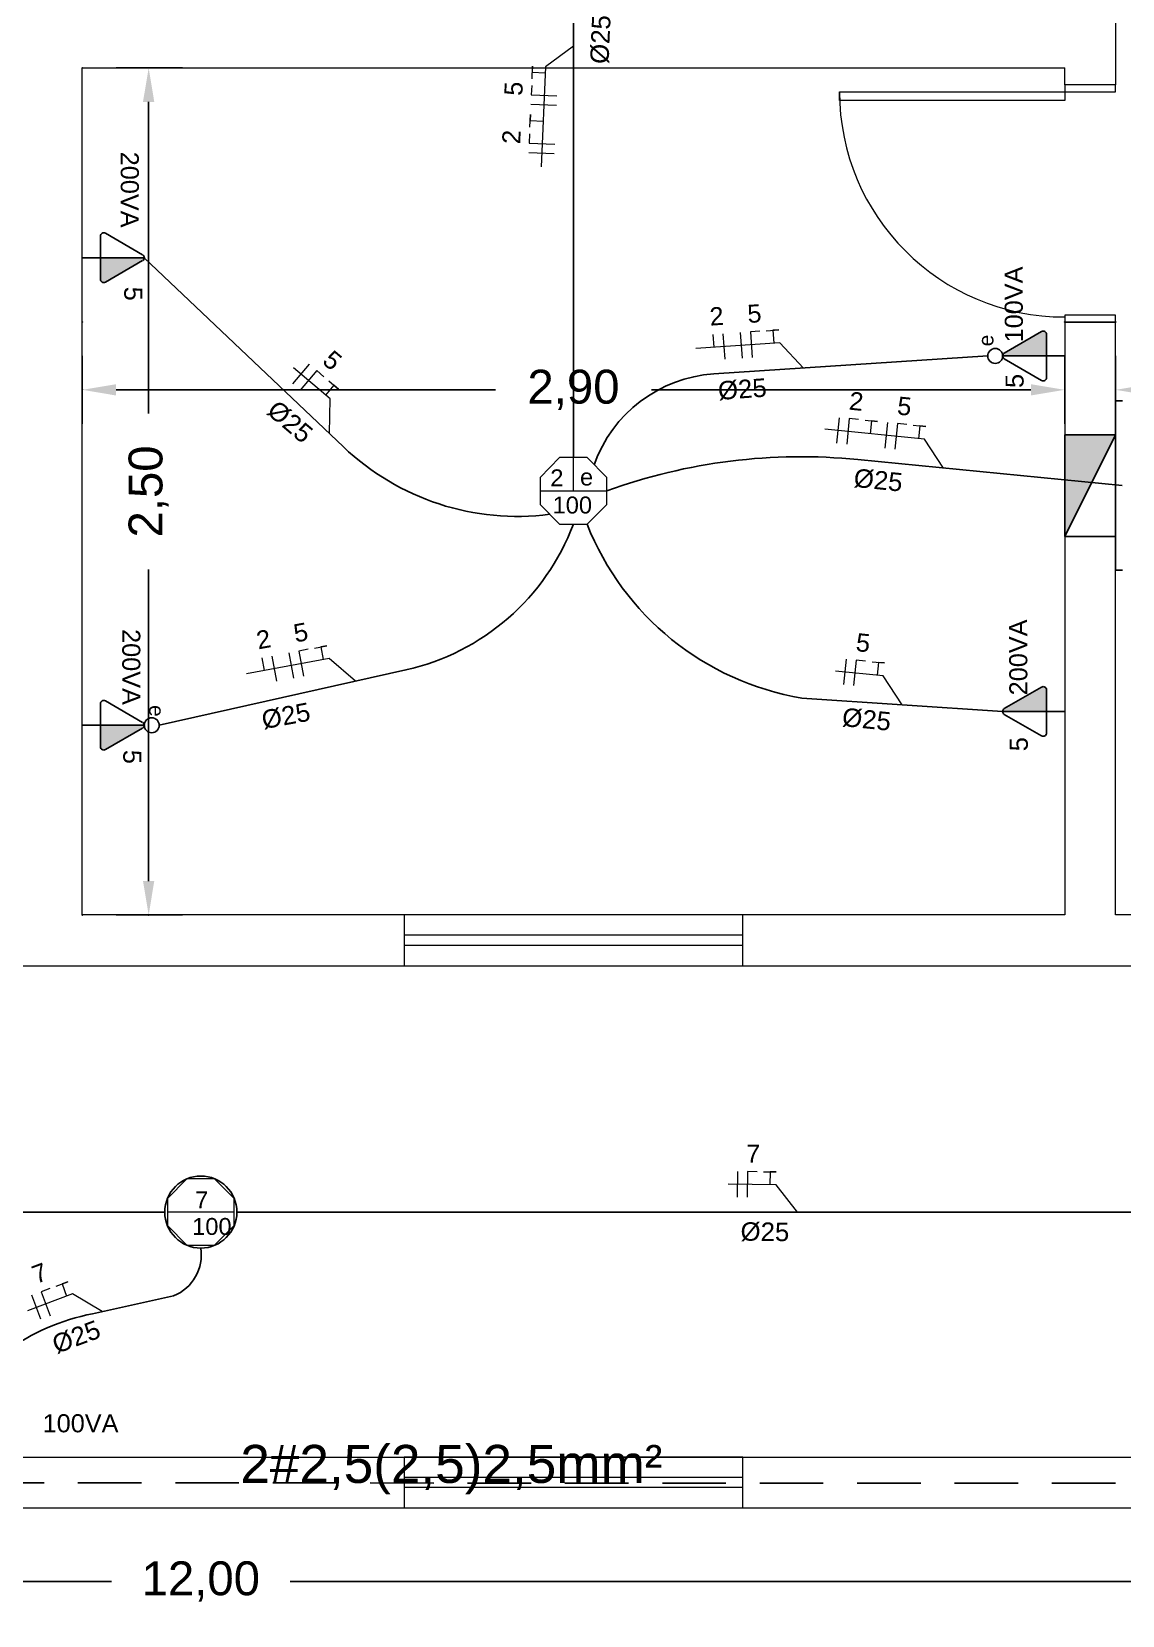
# Model space of a CAD drawing. Header units: millimetres. Extents: x 53 to 176, y -29 to 32.
# Drawn here: x 67.272 to 70.491, y 21.507 to 26.182 of the extents above; entities that cross this region are included whole.
import ezdxf

# ---------------------------------------------------------------- set-up
doc = ezdxf.new("R2010")
doc.units = ezdxf.units.MM
doc.linetypes.add('HIDDEN', pattern=[0.375, 0.25, -0.125])
doc.layers.get('0').update_dxf_attribs({"lineweight": 30})
for name, color, linetype in [('1 - Circuitos', 7, 'Continuous'), ('12 - Divisão dos circuitos', 7, 'Continuous'), ('5 - Identificadores', 7, 'Continuous'), ('7 - Eletroduto', 6, 'Continuous'), ('8 - Pontos de luz', 5, 'Continuous'), ('Pontos de iluminação', 5, 'Continuous'), ('Pontos de Tomadas', 240, 'Continuous')]:
    doc.layers.add(name, color=color, linetype=linetype)
for name, color, linetype, lineweight in [('19 - Diametros', 10, 'Continuous', 18), ('2 - Cotas', 242, 'Continuous', 9), ('4 - Edificação', 8, 'Continuous', 20), ('Portas', 251, 'Continuous', 9)]:
    doc.layers.add(name, color=color, linetype=linetype, lineweight=lineweight)
doc.styles.add('Arial0', font='arial.ttf', dxfattribs={"height": 3.14658})
doc.styles.add('SEACAD_Arial', font='arial.ttf')
doc.styles.get("Standard").update_dxf_attribs({"font": 'arial.ttf'})
doc.dimstyles.new('ISO-25', dxfattribs={"dimtxt": 0.1, "dimasz": 0.1, "dimexe": 0.1, "dimexo": 0.1, "dimgap": 0.1, "dimtad": 0, "dimzin": 1, "dimtxsty": 'Standard', "dimcen": 0.1, "dimadec": 0, "dimazin": 0, "dimtfac": 1, "dimtmove": 0, "dimatfit": 3, "dimfxl": 1, "dimarcsym": 0})
pattern_1 = [(0, (0, 0), (0, 6.985), [5.08, -1.905]), (90, (0, 0), (-6.985, 4e-16), [5.08, -1.905])]

# ---------------------------------------------------------------- blocks, each defined once
blk = doc.blocks.new('*D24')
at = {"layer": '12 - Divisão dos circuitos', "color": 0, "transparency": 16777216}
for p in [(67.4208, 25.3244), (70.3208, 25.3244), (67.4208, 25.1244)]:
    blk.add_point(p, dxfattribs=at)
at = {"layer": '2 - Cotas', "color": 0, "lineweight": -2, "transparency": 16777216}
for p, q in [((67.4208, 25.2244), (67.4208, 25.0244)), ((70.3208, 25.2244), (70.3208, 25.0244)), ((67.5208, 25.1244), (68.6403, 25.1244)), ((70.2208, 25.1244), (69.1014, 25.1244))]:
    blk.add_line(p, q, dxfattribs=at)
at = {"layer": '2 - Cotas', "color": 0, "transparency": 16777216}
for points in [[(67.5208, 25.141), (67.5208, 25.1077), (67.4208, 25.1244)], [(70.2208, 25.141), (70.2208, 25.1077), (70.3208, 25.1244)]]:
    blk.add_solid(points, dxfattribs=at)
at = {"layer": '2 - Cotas', "color": 0, "transparency": 16777216, "insert": (68.8708, 25.1244), "char_height": 0.1, "attachment_point": 5}
blk.add_mtext('2,90', dxfattribs=at)
blk = doc.blocks.new('*D7')
at = {"layer": '12 - Divisão dos circuitos', "color": 0, "transparency": 16777216}
for p in [(67.4208, 26.0744), (67.4208, 23.5744), (67.6169, 23.5744)]:
    blk.add_point(p, dxfattribs=at)
at = {"layer": '2 - Cotas', "color": 0, "lineweight": -2, "transparency": 16777216}
for p, q in [((67.5208, 26.0744), (67.7169, 26.0744)), ((67.6169, 25.9744), (67.6169, 25.0549)), ((67.6169, 23.6744), (67.6169, 24.5938)), ((67.5208, 23.5744), (67.7169, 23.5744))]:
    blk.add_line(p, q, dxfattribs=at)
at = {"layer": '2 - Cotas', "color": 0, "transparency": 16777216}
for points in [[(67.6002, 25.9744), (67.6335, 25.9744), (67.6169, 26.0744)], [(67.6002, 23.6744), (67.6335, 23.6744), (67.6169, 23.5744)]]:
    blk.add_solid(points, dxfattribs=at)
at = {"layer": '2 - Cotas', "color": 0, "transparency": 16777216, "insert": (67.6169, 24.8244), "char_height": 0.1, "attachment_point": 5, "rotation": 90}
blk.add_mtext('2,50', dxfattribs=at)
blk = doc.blocks.new('*D13')
at = {"layer": '12 - Divisão dos circuitos', "color": 0, "transparency": 16777216}
for p in [(70.4708, 25.3244), (73.7708, 25.3244), (73.7708, 25.1244)]:
    blk.add_point(p, dxfattribs=at)
at = {"layer": '2 - Cotas', "color": 0, "lineweight": -2, "transparency": 16777216}
for p, q in [((70.4708, 25.2244), (70.4708, 25.0244)), ((73.7708, 25.2244), (73.7708, 25.0244)), ((70.5708, 25.1244), (71.8912, 25.1244)), ((73.6708, 25.1244), (72.3505, 25.1244))]:
    blk.add_line(p, q, dxfattribs=at)
at = {"layer": '2 - Cotas', "color": 0, "transparency": 16777216}
for points in [[(70.5708, 25.141), (70.5708, 25.1077), (70.4708, 25.1244)], [(73.6708, 25.141), (73.6708, 25.1077), (73.7708, 25.1244)]]:
    blk.add_solid(points, dxfattribs=at)
at = {"layer": '2 - Cotas', "color": 0, "transparency": 16777216, "insert": (72.1208, 25.1244), "char_height": 0.1, "attachment_point": 5}
blk.add_mtext('3,30', dxfattribs=at)
blk = doc.blocks.new('*D75')
at = {"layer": '12 - Divisão dos circuitos', "color": 0, "transparency": 16777216}
for p in [(61.7708, 22.9744), (73.7708, 22.9744), (73.7708, 21.6073)]:
    blk.add_point(p, dxfattribs=at)
at = {"layer": '2 - Cotas', "color": 0, "lineweight": -2, "transparency": 16777216}
for p, q in [((61.7708, 22.8744), (61.7708, 21.5073)), ((73.7708, 22.8744), (73.7708, 21.5073)), ((61.8708, 21.6073), (67.507, 21.6073)), ((73.6708, 21.6073), (68.0347, 21.6073))]:
    blk.add_line(p, q, dxfattribs=at)
at = {"layer": '2 - Cotas', "color": 0, "transparency": 16777216}
for points in [[(61.8708, 21.624), (61.8708, 21.5907), (61.7708, 21.6073)], [(73.6708, 21.624), (73.6708, 21.5907), (73.7708, 21.6073)]]:
    blk.add_solid(points, dxfattribs=at)
at = {"layer": '2 - Cotas', "color": 0, "transparency": 16777216, "insert": (67.7708, 21.6073), "char_height": 0.1, "attachment_point": 5}
blk.add_mtext('12,00', dxfattribs=at)
blk = doc.blocks.new('ponto de luz')
at = {"color": 5, "linetype": 'Continuous', "lineweight": 15, "true_color": 0x000005}
blk.add_lwpolyline([(63.6396, -13.7603), (63.5583, -13.7603), (63.5009, -13.8188), (63.5009, -13.8984), (63.5583, -13.9569), (63.6396, -13.9569), (63.698, -13.8984), (63.698, -13.8188)], close=True, dxfattribs=at)
for points in [[(63.5995, -13.8589), (63.5995, -13.7603), (63.5995, -13.7603)], [(63.698, -13.8589), (63.5009, -13.8589), (63.5009, -13.8589)]]:
    blk.add_lwpolyline(points, dxfattribs=at)
at = {"layer": '1 - Circuitos'}
blk.add_attdef('N', (63.5309, -13.8452), '', height=0.05, dxfattribs=at)
at = {"layer": '5 - Identificadores', "flags": 4}
for tag, p in [('R', (63.6187, -13.8426)), ('S', (63.5376, -13.9254))]:
    blk.add_attdef(tag, p, '', height=0.05, dxfattribs=at)
blk = doc.blocks.new('Sensor')
at = {"color": 5, "linetype": 'Continuous', "lineweight": 15, "true_color": 0x000005}
blk.add_lwpolyline([(63.6396, -14.1566), (63.5583, -14.1566), (63.5009, -14.215), (63.5009, -14.2947), (63.5583, -14.3531), (63.6396, -14.3531), (63.698, -14.2947), (63.698, -14.215)], close=True, dxfattribs=at)
blk.add_lwpolyline([(63.698, -14.2551), (63.5009, -14.2551), (63.5009, -14.2551)], dxfattribs=at)
at = {"layer": '8 - Pontos de luz'}
blk.add_circle((63.5995, -14.2551), 0.1064, dxfattribs=at)
at = {"layer": '5 - Identificadores'}
for tag, p in [('N', (63.5826, -14.2443)), ('S', (63.5739, -14.3226))]:
    blk.add_attdef(tag, p, '', height=0.05, dxfattribs=at)

msp = doc.modelspace()

# ---------------------------------------------------------------- hatches: boundary and pattern name
at = {"layer": '7 - Eletroduto'}
h = msp.add_hatch(color=256, dxfattribs=at)
h.dxf.hatch_style = 1
h.paths.add_polyline_path([(70.3208, 24.9917), (70.3208, 24.6917), (70.4708, 24.9917)])
at = {"layer": 'Pontos de Tomadas'}
h = msp.add_hatch(color=256, dxfattribs=at)
h.dxf.hatch_style = 1
h.paths.add_polyline_path([(67.5992, 25.5059, 0.268035), (67.6041, 25.5144), (67.4745, 25.5144), (67.4745, 25.4508, 0.577243), (67.4891, 25.4424)])
h = msp.add_hatch(color=256, dxfattribs=at)
h.dxf.hatch_style = 1
h.paths.add_polyline_path([(70.1424, 25.2328, 0.268035), (70.1375, 25.2244), (70.2672, 25.2244), (70.2672, 25.2879, 0.577243), (70.2526, 25.2964)])
h = msp.add_hatch(dxfattribs=at)
h.set_pattern_fill('ANGLE', color=256)
h.set_pattern_definition(pattern_1)
h.paths.add_polyline_path([(70.1375, 25.2244, 1), (70.0935, 25.2244, 1)])
h = msp.add_hatch(dxfattribs=at)
h.set_pattern_fill('ANGLE', color=256)
h.set_pattern_definition(pattern_1)
h.paths.add_polyline_path([(70.1375, 25.2244, 1), (70.0935, 25.2244, 1)])
h = msp.add_hatch(color=256, dxfattribs=at)
h.dxf.hatch_style = 1
h.paths.add_polyline_path([(70.1424, 24.1835, 0.268035), (70.1375, 24.175), (70.2672, 24.175), (70.2672, 24.2386, 0.577243), (70.2526, 24.247)])
h = msp.add_hatch(color=256, dxfattribs=at)
h.dxf.hatch_style = 1
h.paths.add_polyline_path([(67.5992, 24.1259, 0.268035), (67.6041, 24.1344), (67.4745, 24.1344), (67.4745, 24.0708, 0.577243), (67.4891, 24.0624)])
h = msp.add_hatch(dxfattribs=at)
h.set_pattern_fill('ANGLE', color=256)
h.set_pattern_definition(pattern_1)
h.paths.add_polyline_path([(67.6041, 24.1344, 1), (67.6481, 24.1344, 1)])
h = msp.add_hatch(dxfattribs=at)
h.set_pattern_fill('ANGLE', color=256)
h.set_pattern_definition(pattern_1)
h.paths.add_polyline_path([(67.6041, 24.1344, 1), (67.6481, 24.1344, 1)])

# ---------------------------------------------------------------- linework, layer by layer
at = {"layer": '1 - Circuitos', "color": 5, "linetype": 'Continuous', "lineweight": 15, "true_color": 0x000005}
for points in [[(68.8704, 26.1386), (68.7882, 26.0778), (68.775, 25.7824)], [(69.5494, 25.1887), (69.4797, 25.2633), (69.2321, 25.2459)], [(68.1503, 24.9953), (68.1526, 25.0975), (68.0448, 25.1891)], [(69.9629, 24.893), (69.9068, 24.9784), (69.6126, 25.0083)], [(68.2278, 24.2649), (68.15, 24.3312), (67.906, 24.286)], [(69.8412, 24.1949), (69.7851, 24.2803), (69.6443, 24.2944)], [(69.532, 22.6976), (69.4686, 22.7778), (69.3272, 22.7796)], [(67.4797, 22.404), (67.3917, 22.4558), (67.2591, 22.4063)]]:
    msp.add_lwpolyline(points, dxfattribs=at)
at = {"layer": '1 - Circuitos', "color": 7, "linetype": 'Continuous', "lineweight": 15, "true_color": 0x000007}
for points in [[(68.7484, 26.0425), (68.7501, 26.0796), (68.7493, 26.0616), (68.7874, 26.0599)], [(68.7476, 26.0231), (68.7463, 25.9954), (68.8219, 25.992)], [(68.8206, 25.9633), (68.745, 25.9666), (68.745, 25.9666)], [(68.7421, 25.8999), (68.7437, 25.9369), (68.7429, 25.9189), (68.7811, 25.9172)], [(68.7412, 25.8804), (68.74, 25.8527), (68.8155, 25.8494)], [(68.8142, 25.8206), (68.7387, 25.8239), (68.7387, 25.8239)], [(69.2856, 25.2501), (69.283, 25.2878), (69.283, 25.2878)], [(69.3184, 25.2145), (69.3131, 25.2899), (69.3131, 25.2899)], [(69.3695, 25.2181), (69.3642, 25.2935), (69.3642, 25.2935)], [(69.4206, 25.2974), (69.393, 25.2955), (69.3983, 25.2201)], [(69.44, 25.2988), (69.477, 25.3014), (69.4591, 25.3001), (69.4617, 25.2621)], [(68.0422, 25.1421), (68.0912, 25.1998), (68.0912, 25.1998)], [(68.1342, 25.1632), (68.1131, 25.1811), (68.0642, 25.1235)], [(68.1491, 25.1506), (68.1773, 25.1266), (68.1636, 25.1382), (68.1389, 25.1091)], [(69.6485, 24.967), (69.6561, 25.0422), (69.6561, 25.0422)], [(69.7124, 25.0365), (69.6848, 25.0393), (69.6772, 24.9641)], [(69.7317, 25.0346), (69.7686, 25.0308), (69.7507, 25.0326), (69.7469, 24.9947)], [(69.7906, 24.9526), (69.7982, 25.0278), (69.7982, 25.0278)], [(69.8545, 25.0221), (69.8269, 25.0249), (69.8193, 24.9497)], [(69.8738, 25.0201), (69.9107, 25.0164), (69.8928, 25.0182), (69.889, 24.9802)], [(68.0875, 24.3585), (68.0603, 24.3534), (68.074, 24.2791)], [(68.1066, 24.362), (68.1431, 24.3688), (68.1254, 24.3655), (68.1324, 24.328)], [(67.9587, 24.2962), (67.9518, 24.3333), (67.9518, 24.3333)], [(67.9953, 24.2645), (67.9815, 24.3388), (67.9815, 24.3388)], [(68.0457, 24.2738), (68.0319, 24.3482), (68.0319, 24.3482)], [(69.6688, 24.2543), (69.6764, 24.3296), (69.6764, 24.3296)], [(69.7326, 24.3239), (69.7051, 24.3267), (69.6975, 24.2515)], [(69.752, 24.322), (69.7889, 24.3183), (69.771, 24.3201), (69.7672, 24.2821)], [(69.3551, 22.7418), (69.3561, 22.8174), (69.3561, 22.8174)], [(69.4126, 22.8167), (69.3849, 22.817), (69.3839, 22.7414)], [(69.4321, 22.8164), (69.4691, 22.8159), (69.4511, 22.8162), (69.4507, 22.778)], [(67.3436, 22.4786), (67.3783, 22.4916), (67.3615, 22.4853), (67.3748, 22.4495)], [(67.2989, 22.3812), (67.2724, 22.452), (67.2724, 22.452)], [(67.3254, 22.4718), (67.2994, 22.4621), (67.3259, 22.3913)]]:
    msp.add_lwpolyline(points, dxfattribs=at)
at = {"layer": '4 - Edificação'}
for p, q in [((70.4708, 26.2744), (70.4708, 26.0244)), ((67.4208, 23.5744), (67.4208, 26.0744)), ((67.4208, 26.0744), (70.3208, 26.0744)), ((70.3208, 26.0244), (70.3208, 26.0744)), ((70.4708, 26.0244), (70.3208, 26.0244)), ((70.4708, 25.3244), (70.3208, 25.3244)), ((70.3208, 25.3244), (70.3208, 23.5744)), ((70.4708, 23.5744), (70.4708, 25.3244)), ((70.3208, 23.5744), (67.4208, 23.5744)), ((70.5408, 23.5744), (70.4708, 23.5744)), ((63.6208, 23.4244), (70.5408, 23.4244)), ((61.6708, 21.9744), (73.7708, 21.9744)), ((55.6708, 21.8244), (80.4208, 21.8244))]:
    msp.add_line(p, q, dxfattribs=at)
at = {"layer": '4 - Edificação', "color": 252}
msp.add_lwpolyline([(53.5708, 21.8244), (80.5708, 21.8244), (80.5708, 29.8244), (53.5708, 29.8244)], close=True, dxfattribs=at)
at = {"layer": '7 - Eletroduto'}
for p, q in [((70.4708, 24.9917), (70.4708, 25.0917)), ((70.4708, 25.0917), (70.4908, 25.0917)), ((70.3208, 24.6917), (70.3208, 24.9917)), ((70.3208, 24.9917), (70.4708, 24.9917)), ((70.4708, 24.9917), (70.3208, 24.6917)), ((70.4708, 24.9917), (70.4708, 24.6917)), ((70.4708, 24.6917), (70.3208, 24.6917)), ((70.4708, 24.6917), (70.4708, 24.5917)), ((70.4708, 24.5917), (70.4908, 24.5917)), ((64.8772, 22.6976), (67.6644, 22.6976)), ((67.8772, 22.6976), (70.6644, 22.6976))]:
    msp.add_line(p, q, dxfattribs=at)
at = {"layer": '7 - Eletroduto', "linetype": 'HIDDEN', "ltscale": 0.75}
msp.add_line((62.8082, 21.8994), (71.1477, 21.8972), dxfattribs=at)
at = {"layer": '7 - Eletroduto'}
msp.add_lwpolyline([(68.8704, 24.9244), (68.8704, 27.3528)], dxfattribs=at)
for points in [[(67.6041, 25.5144), (68.1918, 24.9558, 0.226052), (68.801, 24.7571, -0.492132)], [(70.0935, 25.2244), (69.2847, 25.1713, 0.300964), (68.9322, 24.9032, 4.373935)], [(70.4907, 24.8416), (69.7103, 24.9185, 0.112765), (68.9695, 24.8261, -1.427404)], [(67.6481, 24.1344), (68.3761, 24.2977, 0.252993), (68.8704, 24.7278, -0.692834)], [(70.1375, 24.175), (69.5449, 24.2148, -0.263295), (68.911, 24.7278, -0.369261)], [(67.1958, 22.2873, -0.103839), (67.4511, 22.3976), (67.6907, 22.4506, 0.348968), (67.7708, 22.5912, 17.605746)]]:
    msp.add_lwpolyline(points, format="xyb", dxfattribs=at)
at = {"layer": 'Pontos de Tomadas'}
for p, q in [((67.4745, 25.5779), (67.4745, 25.4508)), ((67.4891, 25.5864), (67.5992, 25.5228)), ((67.5992, 25.5228), (67.4891, 25.5864)), ((67.5992, 25.5228), (67.4891, 25.5864)), ((67.4745, 25.5144), (67.4208, 25.5144)), ((67.4745, 25.5144), (67.6041, 25.5144)), ((67.4891, 25.4424), (67.5992, 25.5059)), ((70.2526, 25.2964), (70.1424, 25.2328)), ((70.2672, 25.1608), (70.2672, 25.2879)), ((70.2672, 25.2244), (70.1375, 25.2244)), ((70.2526, 25.1524), (70.1424, 25.2159)), ((70.1424, 25.2159), (70.2526, 25.1524)), ((70.1424, 25.2159), (70.2526, 25.1524)), ((70.2672, 25.2244), (70.3208, 25.2244)), ((70.2526, 24.247), (70.1424, 24.1835)), ((70.2672, 24.1115), (70.2672, 24.2386)), ((67.4745, 24.1979), (67.4745, 24.0708)), ((67.4891, 24.2064), (67.5992, 24.1428)), ((67.5992, 24.1428), (67.4891, 24.2064)), ((67.5992, 24.1428), (67.4891, 24.2064)), ((70.2672, 24.175), (70.1375, 24.175)), ((70.2526, 24.103), (70.1424, 24.1666)), ((70.1424, 24.1666), (70.2526, 24.103)), ((70.1424, 24.1666), (70.2526, 24.103)), ((70.2672, 24.175), (70.3208, 24.175)), ((67.4745, 24.1344), (67.4208, 24.1344)), ((67.4745, 24.1344), (67.6041, 24.1344)), ((67.4891, 24.0624), (67.5992, 24.1259))]:
    msp.add_line(p, q, dxfattribs=at)
for centre in [(70.1155, 25.2244), (67.6261, 24.1344)]:
    msp.add_circle(centre, 0.022, dxfattribs=at)
for centre, start, end in [((67.4842, 25.5779), 60.0184, 180), ((67.5944, 25.5144), 299.9816, 60.0184), ((67.4842, 25.4508), 180, 299.9816), ((70.2575, 25.2879), 0, 119.9816), ((70.1473, 25.2244), 119.9816, 240.0184), ((70.2575, 25.1608), 240.0184, 0), ((70.2575, 24.2386), 0, 119.9816), ((67.4842, 24.1979), 60.0184, 180), ((70.1473, 24.175), 119.9816, 240.0184), ((67.5944, 24.1344), 299.9816, 60.0184), ((70.2575, 24.1115), 240.0184, 0), ((67.4842, 24.0708), 180, 299.9816)]:
    msp.add_arc(centre, 0.00975, start, end, dxfattribs=at)
at = {"layer": 'Portas'}
for p, q in [((69.3708, 23.5144), (68.3708, 23.5144)), ((69.3708, 23.4844), (68.3708, 23.4844)), ((69.3708, 21.9144), (68.3708, 21.9144)), ((69.3708, 21.8844), (68.3708, 21.8844))]:
    msp.add_line(p, q, dxfattribs=at)
for points in [[(70.3208, 26.0044), (70.3208, 25.9781), (69.6558, 25.9781), (69.6558, 26.0044)], [(70.3208, 26.0044), (70.4708, 26.0044), (70.4708, 26.0244), (70.3208, 26.0244)], [(70.3208, 25.3244), (70.4708, 25.3244), (70.4708, 25.3444), (70.3208, 25.3444)], [(69.3708, 23.5744), (68.3708, 23.5744), (68.3708, 23.4244), (69.3708, 23.4244)], [(69.3708, 21.9744), (68.3708, 21.9744), (68.3708, 21.8244), (69.3708, 21.8244)]]:
    msp.add_lwpolyline(points, close=True, dxfattribs=at)
msp.add_arc((70.3208, 26.0044), 0.665, 180, 270, dxfattribs=at)

# ---------------------------------------------------------------- block references
at = {"layer": 'Pontos de iluminação', "color": 2}
ref = msp.add_blockref('ponto de luz', (5.2715, 38.6847), dxfattribs=at)
ref.add_attrib('S', '100', (68.8091, 24.7594), dxfattribs={"layer": '5 - Identificadores', "height": 0.05})
ref.add_attrib('R', 'e', (68.8901, 24.8421), dxfattribs={"layer": '5 - Identificadores', "height": 0.05})
ref.add_attrib('N', '2', (68.8024, 24.8396), dxfattribs={"layer": '1 - Circuitos', "height": 0.05})
at = {"layer": 'Pontos de iluminação'}
msp.add_blockref('Sensor', (4.1714, 36.9527), dxfattribs=at).add_auto_attribs({'S': '100', 'N': '7'})

# ---------------------------------------------------------------- texts
at = {"layer": '19 - Diametros', "color": 1, "true_color": 0x000001, "style": 'Arial0'}
for rotation, p in [(87.4456, (68.9741, 26.0853)), (4.0136, (69.2993, 25.0945)), (319.6441, (67.9621, 25.0564)), (354.2039, (69.6961, 24.8383)), (10.4996, (67.9562, 24.1226)), (354.284, (69.6618, 24.1323)), (359.2762, (69.3636, 22.6133)), (20.478, (67.3452, 22.2789))]:
    msp.add_text('Ø25', height=0.05451, rotation=rotation, dxfattribs=at).set_placement(p)
at = {"layer": '5 - Identificadores', "color": 7, "style": 'Arial0'}
for s, height, rotation, p in [('5', 0.0534, 87.4071, (68.7197, 25.9914)), ('2', 0.0534, 87.4071, (68.7133, 25.8487)), ('200VA', 0.05338, 270, (67.5345, 25.8272)), ('100VA', 0.05338, 90.2464, (70.1975, 25.2646)), ('5', 0.0534, 270, (67.5447, 25.4287)), ('5', 0.0534, 319.6056, (68.1263, 25.2047)), ('5', 0.0534, 90.2464, (70.1995, 25.13)), ('2', 0.0534, 354.1654, (69.6823, 25.0662)), ('5', 0.0534, 354.1654, (69.8244, 25.0518)), ('200VA', 0.05338, 90.2464, (70.2107, 24.2229)), ('200VA', 0.05338, 270, (67.5389, 24.4183)), ('5', 0.0534, 354.2455, (69.7025, 24.3535)), ('5', 0.0534, 90.2464, (70.2119, 24.0579)), ('5', 0.0534, 270, (67.542, 24.0618)), ('7', 0.0534, 359.2377, (69.38, 22.8435)), ('7', 0.0534, 20.4395, (67.2852, 22.485))]:
    msp.add_text(s, height=height, rotation=rotation, dxfattribs=at).set_placement(p)
at = {"layer": '5 - Identificadores', "color": 7, "true_color": 0x000007, "style": 'Arial0'}
for s, rotation, p in [('2', 4.0136, (69.2745, 25.3137)), ('5', 4.0136, (69.3859, 25.3215)), ('2', 10.4996, (67.9405, 24.3581)), ('5', 10.4996, (68.0503, 24.3785))]:
    msp.add_text(s, height=0.0534, rotation=rotation, dxfattribs=at).set_placement(p)
at = {"layer": '5 - Identificadores', "style": 'SEACAD_Arial'}
for rotation, p in [(89.1308, (70.11, 25.2526)), (270, (67.6185, 24.1938))]:
    msp.add_text('e', height=0.044, rotation=rotation, dxfattribs=at).set_placement(p)
at = {"layer": '5 - Identificadores', "color": 7, "style": 'Arial0'}
msp.add_text('100VA', height=0.05338, dxfattribs=at).set_placement((67.304, 22.0475))
at = {"layer": '5 - Identificadores', "color": 7, "true_color": 0x000007, "style": 'Arial0'}
msp.add_text('2#2,5(2,5)2,5mm²', height=0.112236, dxfattribs=at).set_placement((67.8874, 21.8981))

# ---------------------------------------------------------------- dimensions: what is measured, and where the dimension line sits
at = {"layer": '2 - Cotas'}
dim = msp.add_linear_dim(base=(67.6169, 23.5744), p1=(67.4208, 26.0744), p2=(67.4208, 23.5744), angle=90, dimstyle='ISO-25', dxfattribs=at)
dim.commit()
dim.dimension.update_dxf_attribs({"geometry": '*D7', "text_midpoint": (67.6169, 24.8244)})
for base, p1, p2, picture, middle in [((67.4208, 25.1244), (70.3208, 25.3244), (67.4208, 25.3244), '*D24', (68.8708, 25.1244)), ((73.7708, 25.1244), (70.4708, 25.3244), (73.7708, 25.3244), '*D13', (72.1208, 25.1244)), ((73.7708, 21.6073), (61.7708, 22.9744), (73.7708, 22.9744), '*D75', (67.7708, 21.6073))]:
    dim = msp.add_linear_dim(base=base, p1=p1, p2=p2, dimstyle='ISO-25', dxfattribs=at)
    dim.commit()
    dim.dimension.update_dxf_attribs({"geometry": picture, "text_midpoint": middle})

doc.saveas('drawing.dxf')
